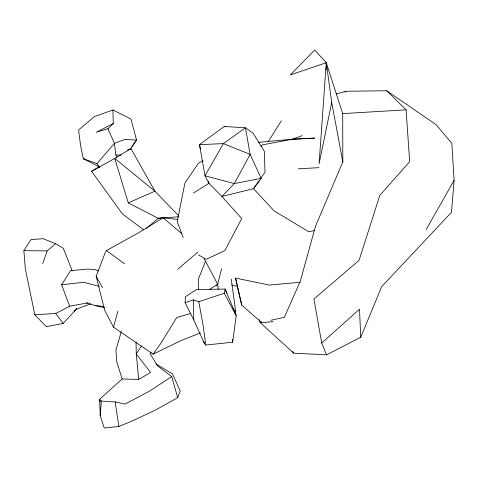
<?xml version="1.0" encoding="UTF-8"?>
<svg xmlns="http://www.w3.org/2000/svg" width="478" height="478" viewBox="0 0 478 478"><rect width="100%" height="100%" fill="white"/><g stroke="black" fill="none" stroke-linecap="round" stroke-linejoin="round"><path stroke-width="0.72" d="M198.298 289.65L198.322 279.313L205.51 261.215L204.094 258.741M326.211 70.147L326.235 67.177M326.259 64.207L326.271 62.72L314.685 49.987L290.325 74.927L326.271 62.72L342.69 113.603L342.822 161.94L315.522 226.148L300.321 281.124L284.374 317.314L270.847 320.248M185.1 302.694L185.404 296.719L196.392 289.566L225.18 289.029L236.24 315.653L232.661 342.224L205.821 345.05L204.465 343.658L193.793 319.955L185.1 302.694L193.297 299.909L198.788 301.696L224.242 293.265L225.18 289.029L226.536 293.277M155.948 363.979L172.474 373.874L180.218 390.98L177.679 397.684L155.709 409.927L132.663 420.771L118.843 426.484L104.21 428.013L100.225 415.681L101.33 401.06L99.633 399.255L122.165 378.946L138.704 379.454L150.606 372.458L136.254 353.971L136.039 342.278M336.148 93.957L346.024 91.268L386.69 90.742L436.061 124.639L451.835 143.322L454.1 180.296L451.477 212.34L381.677 286.621L360.747 337.223L326.552 354.837L293.665 353.14L260.169 322.566L259.255 319.74M331.708 102.501L319.101 163.721L326.271 62.72L331.708 102.501L342.822 161.94M151.006 352.262L150.504 354.431L157.68 365.921L171.733 376.562L177.679 397.684M218.195 289.459L217.711 284.302L221.595 268.738M200.384 332.921L180.535 340.802L153.091 354.174L113.543 327.179L117.827 311.345M121.275 331.618L115.897 350.129L116.853 362.21L122.165 378.946M42.781 263.551L47.107 250.926L55.681 243.702L63.281 248.285L72.226 270.877M113.543 327.179L104.67 310.294L96.168 276.296L105.256 252.533L106.457 250.55L138.327 232.894L163.159 217.747L177.846 219.504M234.859 313.897L235.714 311.865L231.292 279.116M426.083 229.745L454.1 180.296M268.283 141.518L281.369 120.767M87.976 302.831L69.645 306.243L61.638 284.816L70.601 270.638L87.355 269.108L94.584 269.461L98.707 270.912M76.791 308.752L63.138 323.433L46.306 326.689L34.78 314.715L25.262 268.391L23.9 250.633L30.968 239.639L43.032 238.671L55.681 243.702M141.53 345.905L136.254 353.971L138.704 379.454M130.339 149.178L136.559 140.066L130.96 119.022L112.916 109.988L94.268 116.674L78.607 129.986L80.531 145.342L83.297 158.708L99.806 167.091M259.064 180.744L253.549 188.691L221.929 196.458L208.946 183.295L205.002 175.779L199.469 144.655L224.224 126.503L245.435 127.787L253.137 133.266L264.298 151.227L265.003 172.182L260.337 178.903M153.091 354.174L160.62 343.652L176.788 317.458L190.841 313.449M131.85 146.549L136.559 140.066L124.758 139.445L114.427 143.334L96.926 163.655L83.297 158.708L84.678 159.019M261.143 178.372L234.345 183.576L205.002 175.779L223.417 143.609L245.435 127.787L250.155 154.37L261.143 178.372L253.555 188.696L274.055 210.858L308.752 231.752L314.518 230.521M260.869 146.525L262.35 144.894L292.333 139.241L314.596 138.1L292.333 139.241L258.293 142.348M73.971 311.22L76.629 308.615M216.134 285.814L217.711 284.302L205.51 261.215M113.298 123.545L96.305 132.275L107.926 128.69L113.298 123.545L112.916 109.988M326.552 354.837L321.712 343.031L359.504 309.242L360.747 337.223M146.519 228.353L158.224 218.297L163.159 217.747L181.742 233.706M177.918 269.132L197.778 252.163M344.889 92.212L346.024 91.268M171.733 376.562L149.483 391.165L125.033 404.089L115.192 401.938L101.33 401.06M193.506 192.998L208.946 183.295L208.414 181.156M209.537 289.387L217.711 284.302M178.545 215.656L154.926 191.206L130.966 148.634L114.75 158.427L91.573 171.315L122.428 213.923L143.699 229.828M91.573 171.315L99.771 166.44M203.031 160.68L198.507 163.094L184.908 183.128L177.201 221.738L183.205 237.608M34.78 314.715L55.765 313.502L69.645 306.243M128.265 202.875L154.926 191.206L114.75 158.427L128.265 202.875L158.224 218.297L178.838 216.773M261.532 321.975L260.169 322.566L261.597 322.256M127.572 150.008L130.966 148.634M75.387 309.505L90.718 303.853M292.333 139.241L302.138 135.632M61.638 284.816L83.578 282.277L99.334 286.328M273.04 321.586L261.92 322.758L241.719 305.072L235.529 278.088L269.329 285.067L300.07 282.289M342.69 113.603L406.091 109.844L409.67 161.636L379.783 195.43L359.068 260.373L313.921 299.013L321.712 343.031M298.212 168.812L318.886 167.659M23.9 250.633L47.107 250.926M107.926 128.69L114.427 143.334L115.807 154.974L121 155.111M86.59 302.933L95.391 305.597L103.846 306.416M224.224 126.503L225.67 126.837M95.391 305.597L104.76 307.802M231.466 284.948L237.919 286.615M198.4 254.882L206.167 259.279L224.881 250.603L241.719 218.56L221.929 196.452L234.345 183.576L250.155 154.37L223.417 143.609L199.469 144.655L200.521 148.951M106.457 250.55L124.543 263.826M386.69 90.742L406.091 109.844M232.894 308.471L235.714 311.865M96.926 163.655L99.699 167.127M55.765 313.502L63.138 323.433M292.44 351.282L293.665 353.14M96.168 276.296L102.477 287.696M224.242 293.265L236.24 315.653M115.807 154.974L117.038 157.644M203.7 341.244L204.465 343.658M235.529 278.088L241.719 305.072M99.777 399.984L100.195 402.159M198.788 301.696L203.06 325.118L205.821 345.05M115.192 401.938L118.843 426.484M99.633 399.255L100.225 415.681M193.297 299.909L193.793 319.955M232.613 339.338L232.661 342.224"/></g></svg>
